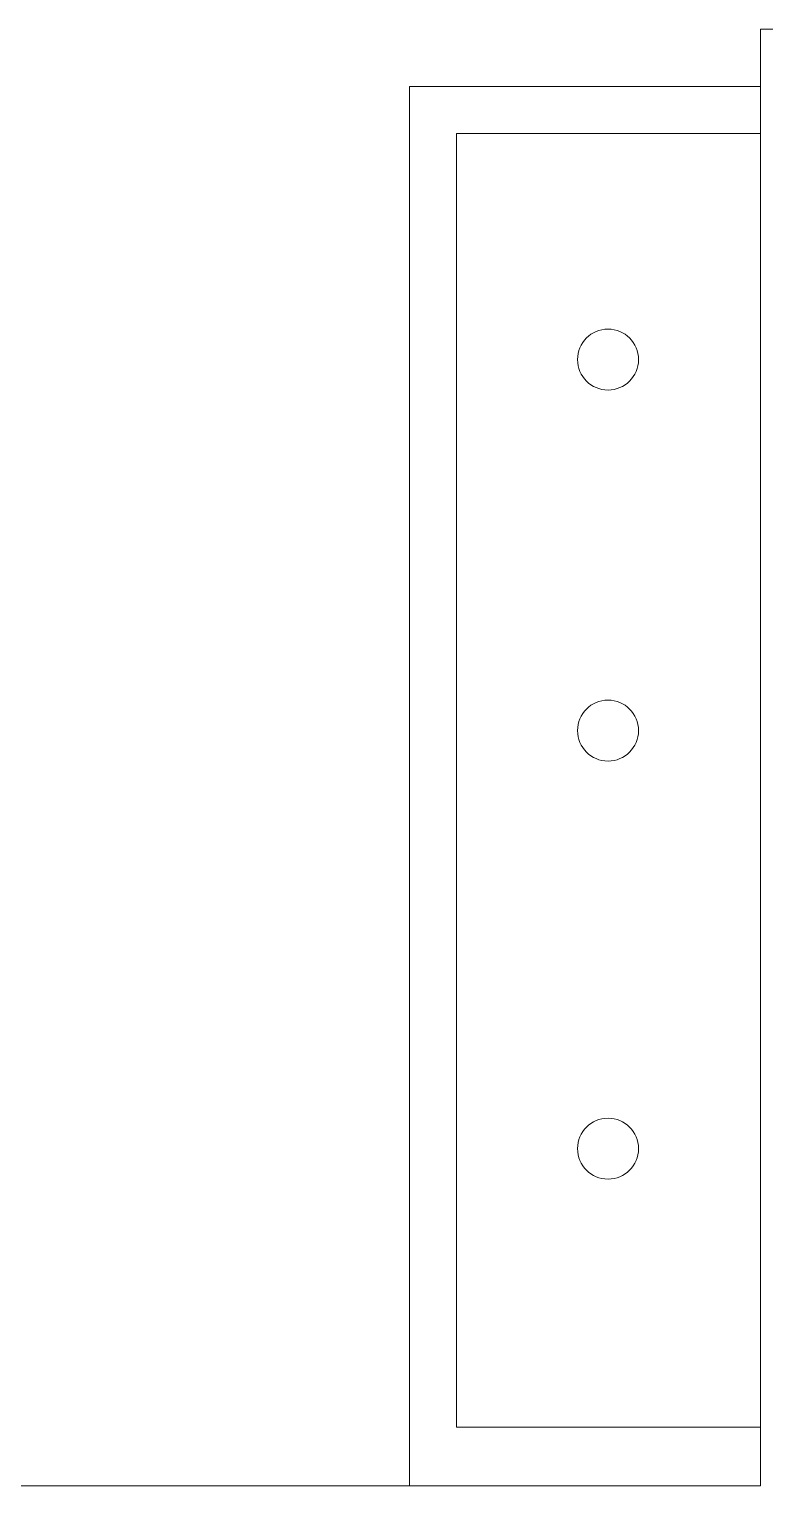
# Model space of a CAD drawing. Header units: metres. Extents: x 349703 to 349913, y 9282546 to 9282694.
# Drawn here: x 349721.806 to 349723.063, y 9282665.063 to 9282667.553 of the extents above; entities that cross this region are included whole.
import ezdxf

# ---------------------------------------------------------------- set-up
doc = ezdxf.new("R2010")
doc.units = ezdxf.units.M
doc.header["$LTSCALE"] = 0.25
doc.layers.add('ARQ-FONDO', color=253, linetype='CONTINUOUS', lineweight=9)

# ---------------------------------------------------------------- blocks, each defined once
blk = doc.blocks.new('MODULO 3 A 5 AÑOS NUEVO')
at = {"layer": 'ARQ-FONDO'}
for points in [[(350748.7828, 9282645.0861), (350748.7828, 9282645.0861), (350748.7828, 9282645.3511), (350748.9278, 9282645.3511)], [(350748.7828, 9282642.8611), (350748.1833, 9282642.8611), (350748.1833, 9282645.2533), (350748.7828, 9282645.2533)], [(350748.7828, 9282642.9613), (350748.2637, 9282642.9613), (350748.2637, 9282645.1728), (350748.7828, 9282645.1728)], [(350748.7828, 9282644.0664), (350748.7828, 9282645.0861)], [(350748.7828, 9282643.8164), (350748.7828, 9282643.8164), (350748.7828, 9282644.0664)], [(350748.7828, 9282642.9061), (350748.7828, 9282643.8164)], [(350746.0678, 9282642.8611), (350746.0678, 9282642.8611), (350748.7828, 9282642.8611), (350748.7828, 9282642.9061)]]:
    blk.add_lwpolyline(points, dxfattribs=at)
for points in [[(350748.5223, 9282644.8384), (350748.4936, 9282644.8384), (350748.4703, 9282644.8151), (350748.4703, 9282644.7863)], [(350748.5744, 9282644.7863), (350748.5744, 9282644.8151), (350748.5511, 9282644.8384), (350748.5223, 9282644.8384)], [(350748.4703, 9282644.7863), (350748.4703, 9282644.7575), (350748.4936, 9282644.7342), (350748.5223, 9282644.7342)], [(350748.5223, 9282644.7342), (350748.5511, 9282644.7342), (350748.5744, 9282644.7575), (350748.5744, 9282644.7863)], [(350748.5223, 9282644.2042), (350748.4936, 9282644.2042), (350748.4703, 9282644.1808), (350748.4703, 9282644.1521)], [(350748.5744, 9282644.1521), (350748.5744, 9282644.1808), (350748.5511, 9282644.2042), (350748.5223, 9282644.2042)], [(350748.4703, 9282644.1521), (350748.4703, 9282644.1233), (350748.4936, 9282644.1), (350748.5223, 9282644.1)], [(350748.5223, 9282644.1), (350748.5511, 9282644.1), (350748.5744, 9282644.1233), (350748.5744, 9282644.1521)], [(350748.5223, 9282643.4895), (350748.4936, 9282643.4895), (350748.4703, 9282643.4662), (350748.4703, 9282643.4375)], [(350748.5744, 9282643.4375), (350748.5744, 9282643.4662), (350748.5511, 9282643.4895), (350748.5223, 9282643.4895)], [(350748.4703, 9282643.4375), (350748.4703, 9282643.4087), (350748.4936, 9282643.3854), (350748.5223, 9282643.3854)], [(350748.5223, 9282643.3854), (350748.5511, 9282643.3854), (350748.5744, 9282643.4087), (350748.5744, 9282643.4375)]]:
    blk.add_open_spline(points, degree=3, dxfattribs=at)

msp = doc.modelspace()

# ---------------------------------------------------------------- block references
at = {"layer": 'ARQ-FONDO'}
msp.add_blockref('MODULO 3 A 5 AÑOS NUEVO', (-1025.7273, 22.202), dxfattribs=at)

doc.saveas('drawing.dxf')
